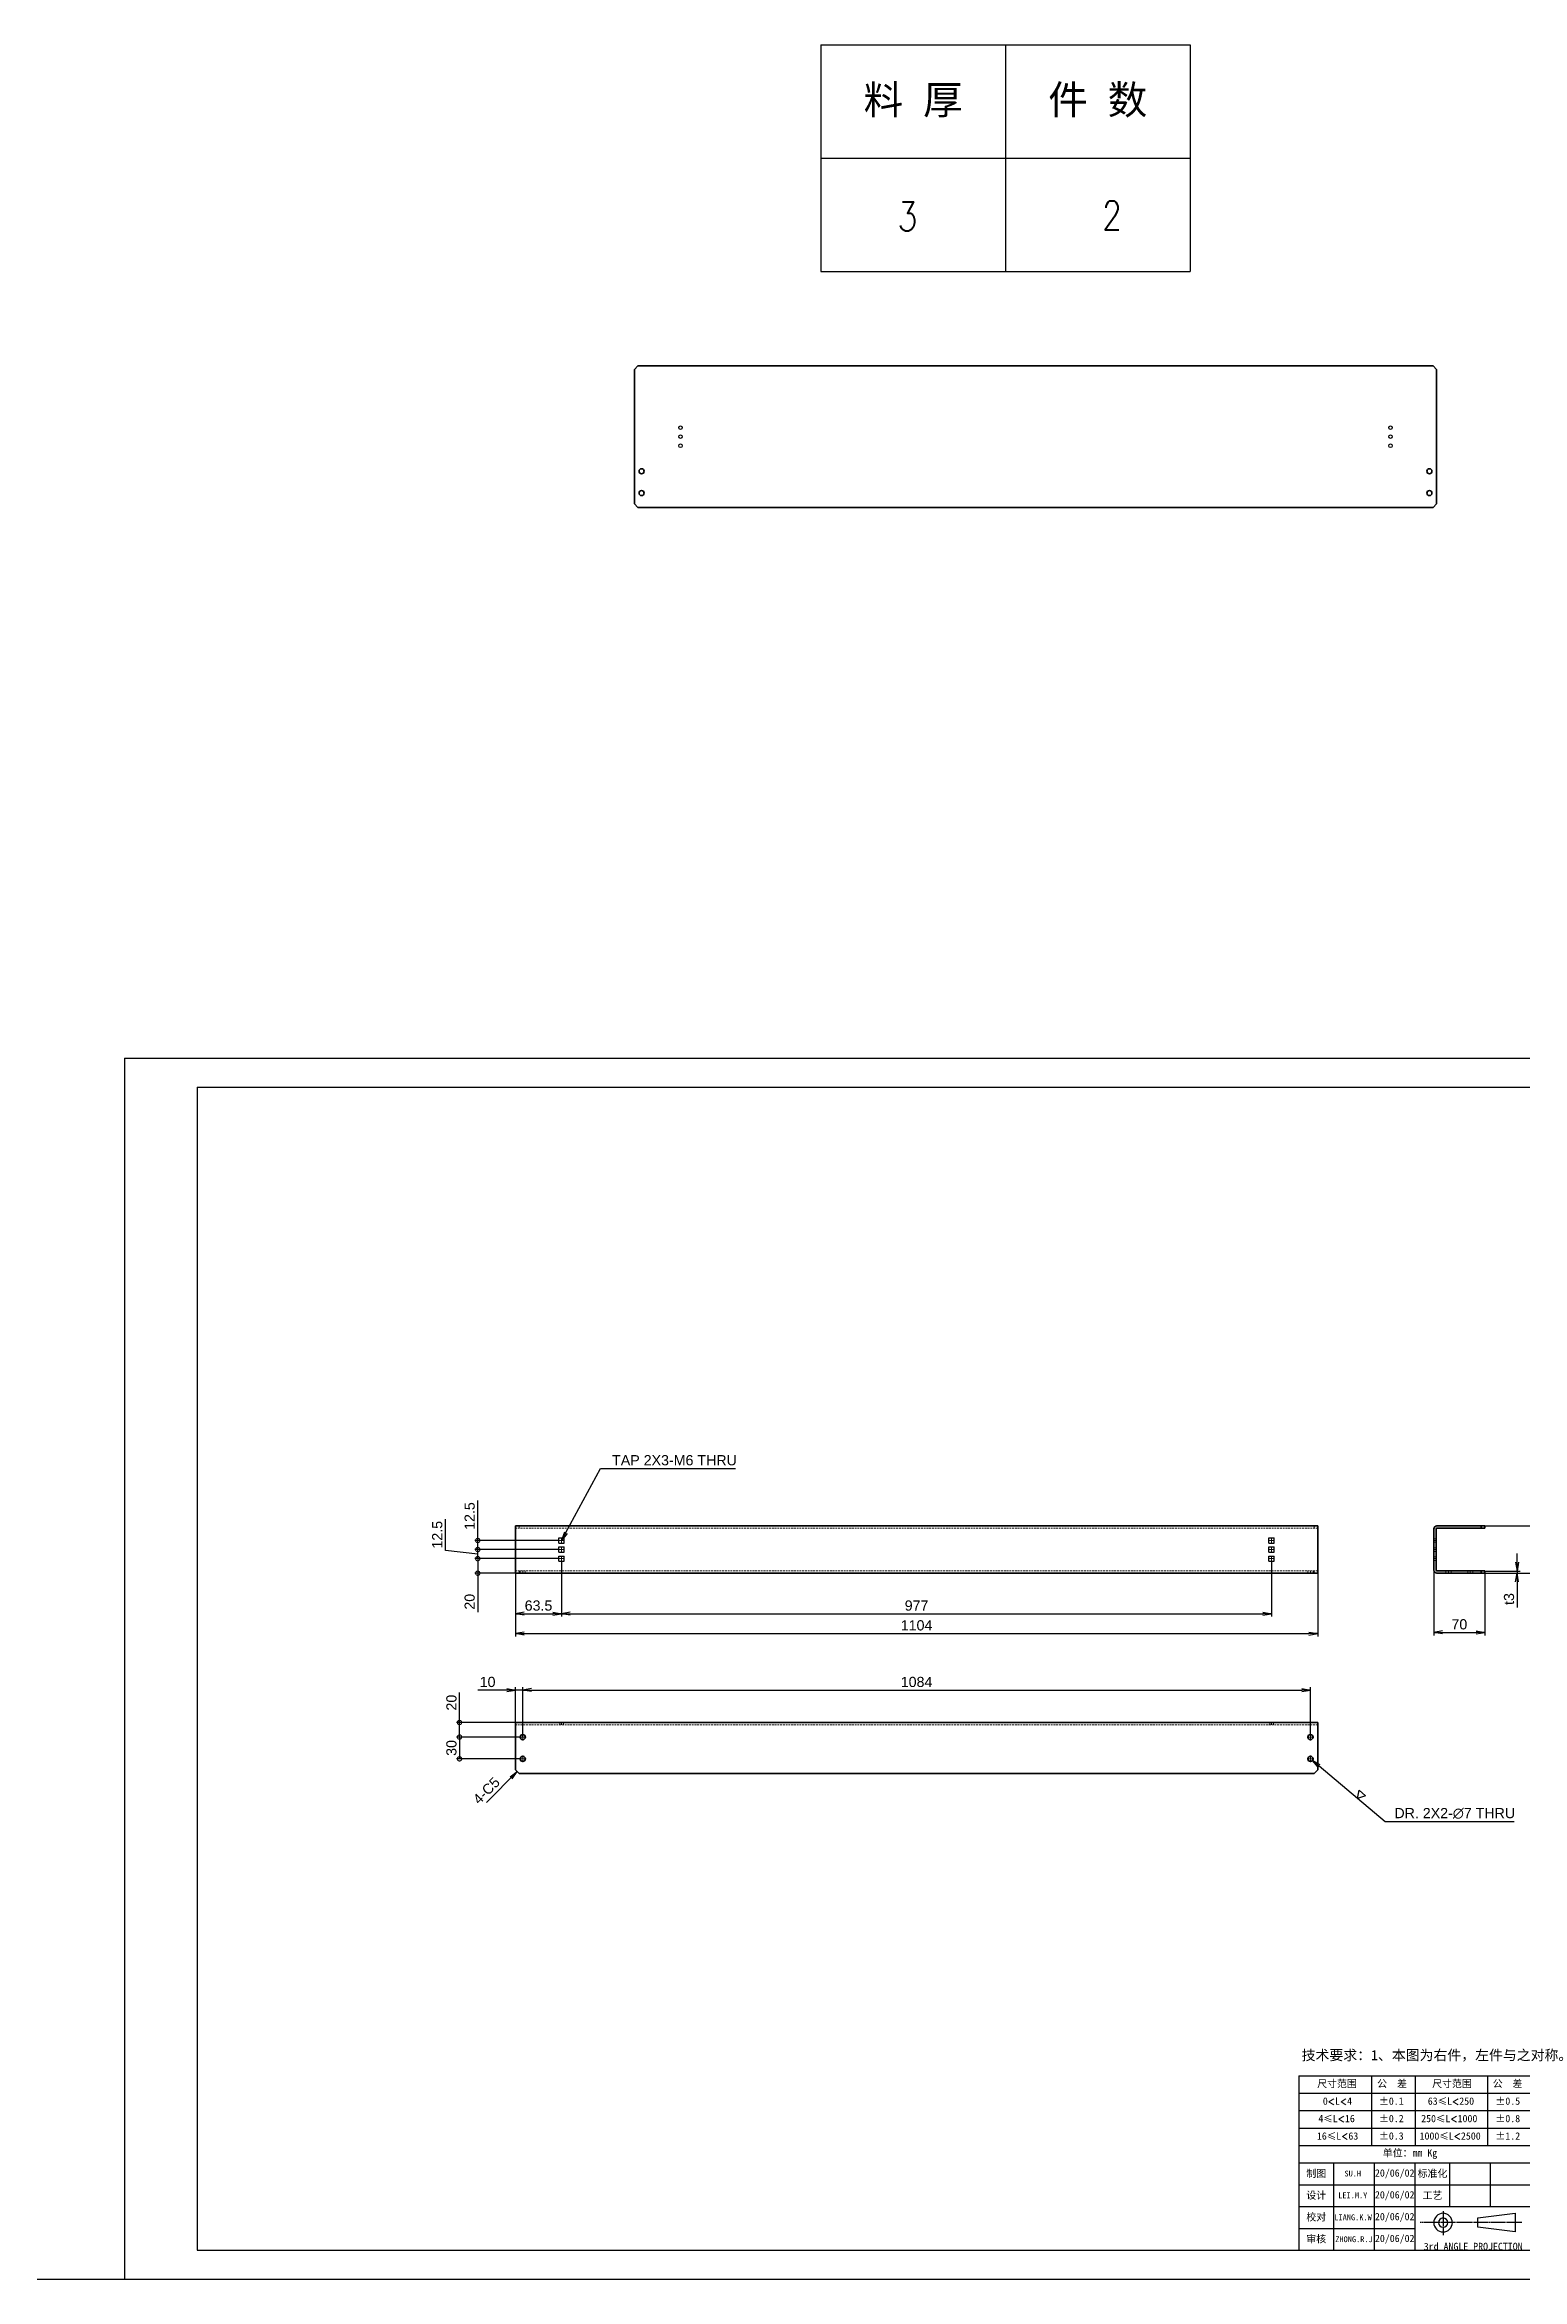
# Model space of a CAD drawing. Header units: millimetres. Extents: x -1727 to 307483, y -92648 to 6637.
# Drawn here: x 5747 to 7780, y 2062 to 5136 of the extents above; entities that cross this region are included whole.
import ezdxf
from ezdxf.enums import TextEntityAlignment as Align

# ---------------------------------------------------------------- set-up
doc = ezdxf.new("R2010")
doc.units = ezdxf.units.MM
doc.linetypes.add('CENTER-HOKUTO', pattern=[23, 20, -1, 1, -1])
doc.linetypes.add('HIDDEN-HOKUTO', pattern=[3.8, 2.5, -1.3])
for name, color, linetype in [('AM_7', 2, 'CENTER-HOKUTO'), ('AM_HID', 1, 'HIDDEN-HOKUTO'), ('AM_VIS', 7, 'Continuous'), ('TITLE_FRAME', 7, 'Continuous'), ('WORD_DIM', 253, 'Continuous')]:
    doc.layers.add(name, color=color, linetype=linetype)
doc.layers.add('SOLID LINE', color=7, linetype='Continuous', lineweight=30)
doc.styles.add('DIM', font='txt.shx', dxfattribs={"width": 0.8, "bigfont": 'bigfont.shx'})
doc.styles.get("Standard").update_dxf_attribs({"font": 'arial.ttf'})
doc.dimstyles.new('STANDARD1-4', dxfattribs={"dimscale": 4, "dimtxt": 3.5, "dimasz": 3, "dimexe": 1, "dimexo": 0, "dimgap": 1, "dimtad": 3, "dimdsep": 46, "dimtxsty": 'Standard', "dimblk1": 'OPEN', "dimblk2": 'OPEN', "dimsah": 1, "dimcen": 0, "dimclrd": 256, "dimclre": 256, "dimclrt": 3, "dimazin": 2, "dimtfac": 1, "dimtmove": 0, "dimatfit": 3, "dimldrblk": 'OPEN', "dimfxl": 0, "dimtolj": 1, "dimlwd": 25, "dimlwe": 25, "dimarcsym": 0})

# ---------------------------------------------------------------- blocks, each defined once
blk = doc.blocks.new('_OPEN')
at = {"color": 0}
for p, q in [((-1, 0.17), (0, 0)), ((-1, -0.17), (0, 0)), ((0, 0), (-1, 0))]:
    blk.add_line(p, q, dxfattribs=at)
blk = doc.blocks.new('*D77')
at = {"layer": 'DEFPOINTS', "color": 0, "transparency": 16777216}
for p in [(7658.4, 3037.1), (7728.4, 3033.1), (7728.4, 2951.6)]:
    blk.add_point(p, dxfattribs=at)
at = {"layer": 'WORD_DIM', "lineweight": 25, "transparency": 16777216}
for p, q in [((7658.4, 3037.1), (7658.4, 2947.6)), ((7728.4, 3033.1), (7728.4, 2947.6)), ((7670.4, 2951.6), (7716.4, 2951.6))]:
    blk.add_line(p, q, dxfattribs=at)
at = {"layer": 'WORD_DIM', "lineweight": 25, "transparency": 16777216, "xscale": 12, "yscale": 12, "zscale": 12, "rotation": 180}
blk.add_blockref('_OPEN', (7658.4, 2951.6), dxfattribs=at)
at = {"layer": 'WORD_DIM', "lineweight": 25, "transparency": 16777216, "xscale": 12, "yscale": 12, "zscale": 12}
blk.add_blockref('_OPEN', (7728.4, 2951.6), dxfattribs=at)
at = {"layer": 'WORD_DIM', "color": 3, "transparency": 16777216, "insert": (7693.4, 2962.7), "char_height": 14, "attachment_point": 5}
blk.add_mtext('\\A1;70', dxfattribs=at)
blk = doc.blocks.new('*D78')
at = {"layer": 'DEFPOINTS', "color": 0, "transparency": 16777216}
for p in [(7728.4, 3098.1), (7826, 3098.1), (7728.4, 3033.1)]:
    blk.add_point(p, dxfattribs=at)
at = {"layer": 'WORD_DIM', "lineweight": 25, "transparency": 16777216}
for p, q in [((7728.4, 3098.1), (7830, 3098.1)), ((7826, 3045.1), (7826, 3086.1)), ((7728.4, 3033.1), (7830, 3033.1))]:
    blk.add_line(p, q, dxfattribs=at)
at = {"layer": 'WORD_DIM', "lineweight": 25, "transparency": 16777216, "xscale": 12, "yscale": 12, "zscale": 12}
for p, rotation in [((7826, 3098.1), 90), ((7826, 3033.1), 270)]:
    blk.add_blockref('_OPEN', p, dxfattribs=dict(at, rotation=rotation))
at = {"layer": 'WORD_DIM', "color": 3, "transparency": 16777216, "insert": (7814.8, 3065.6), "char_height": 14, "attachment_point": 5, "rotation": 90}
blk.add_mtext('\\A1;65', dxfattribs=at)
blk = doc.blocks.new('*D79')
at = {"layer": 'DEFPOINTS', "color": 0, "transparency": 16777216}
for p in [(7728.4, 3036.1), (7728.4, 3033.1), (7772.9, 3033.1)]:
    blk.add_point(p, dxfattribs=at)
at = {"layer": 'WORD_DIM', "lineweight": 25, "transparency": 16777216}
for p, q in [((7772.9, 3048.1), (7772.9, 3060.1)), ((7728.4, 3036.1), (7776.9, 3036.1)), ((7728.4, 3033.1), (7776.9, 3033.1)), ((7772.9, 3036.1), (7772.9, 3033.1)), ((7772.9, 3021.1), (7772.9, 2986))]:
    blk.add_line(p, q, dxfattribs=at)
at = {"layer": 'WORD_DIM', "lineweight": 25, "transparency": 16777216, "xscale": 12, "yscale": 12, "zscale": 12}
for p, rotation in [((7772.9, 3036.1), 270), ((7772.9, 3033.1), 90)]:
    blk.add_blockref('_OPEN', p, dxfattribs=dict(at, rotation=rotation))
at = {"layer": 'WORD_DIM', "color": 3, "transparency": 16777216, "insert": (7761.8, 2997.6), "char_height": 14, "attachment_point": 5, "rotation": 90}
blk.add_mtext('\\A1;t3', dxfattribs=at)
blk = doc.blocks.new('MARK_M6BOLT')
at = {"color": 3, "linetype": 'Continuous'}
for p, q in [((-1.8, 1.8), (1.8, 1.8)), ((-1.8, -1.8), (-1.8, 1.8)), ((1.8, -1.8), (1.8, 1.8)), ((-1.8, -1.8), (1.8, -1.8))]:
    blk.add_line(p, q, dxfattribs=at)
blk = doc.blocks.new('*D80')
at = {"layer": 'DEFPOINTS', "color": 0, "transparency": 16777216}
for p in [(6394.5, 3033.1), (7498.5, 3033.1), (7498.5, 2950.1)]:
    blk.add_point(p, dxfattribs=at)
at = {"layer": 'WORD_DIM', "lineweight": 25, "transparency": 16777216}
for p, q in [((6394.5, 3033.1), (6394.5, 2946.1)), ((7498.5, 3033.1), (7498.5, 2946.1)), ((6406.5, 2950.1), (7486.5, 2950.1))]:
    blk.add_line(p, q, dxfattribs=at)
at = {"layer": 'WORD_DIM', "lineweight": 25, "transparency": 16777216, "xscale": 12, "yscale": 12, "zscale": 12, "rotation": 180}
blk.add_blockref('_OPEN', (6394.5, 2950.1), dxfattribs=at)
at = {"layer": 'WORD_DIM', "lineweight": 25, "transparency": 16777216, "xscale": 12, "yscale": 12, "zscale": 12}
blk.add_blockref('_OPEN', (7498.5, 2950.1), dxfattribs=at)
at = {"layer": 'WORD_DIM', "color": 3, "transparency": 16777216, "insert": (6946.5, 2961.3), "char_height": 14, "attachment_point": 5}
blk.add_mtext('\\A1;1104', dxfattribs=at)
blk = doc.blocks.new('*D81')
at = {"layer": 'DEFPOINTS', "color": 0, "transparency": 16777216}
for p in [(6458, 3049.9), (6394.5, 3033.1), (6458, 2977.4)]:
    blk.add_point(p, dxfattribs=at)
at = {"layer": 'WORD_DIM', "lineweight": 25, "transparency": 16777216}
for p, q in [((6458, 3049.9), (6458, 2973.4)), ((6394.5, 3033.1), (6394.5, 2973.4)), ((6406.5, 2977.4), (6446, 2977.4))]:
    blk.add_line(p, q, dxfattribs=at)
at = {"layer": 'WORD_DIM', "lineweight": 25, "transparency": 16777216, "xscale": 12, "yscale": 12, "zscale": 12, "rotation": 180}
blk.add_blockref('_OPEN', (6394.5, 2977.4), dxfattribs=at)
at = {"layer": 'WORD_DIM', "lineweight": 25, "transparency": 16777216, "xscale": 12, "yscale": 12, "zscale": 12}
blk.add_blockref('_OPEN', (6458, 2977.4), dxfattribs=at)
at = {"layer": 'WORD_DIM', "color": 3, "transparency": 16777216, "insert": (6426.3, 2988.5), "char_height": 14, "attachment_point": 5}
blk.add_mtext('\\A1;63.5', dxfattribs=at)
blk = doc.blocks.new('*D82')
at = {"layer": 'DEFPOINTS', "color": 0, "transparency": 16777216}
for p in [(6458, 3049.9), (7435, 3049.9), (7435, 2977.4)]:
    blk.add_point(p, dxfattribs=at)
at = {"layer": 'WORD_DIM', "lineweight": 25, "transparency": 16777216}
for p, q in [((6458, 3049.9), (6458, 2973.4)), ((7435, 3049.9), (7435, 2973.4)), ((6470, 2977.4), (7423, 2977.4))]:
    blk.add_line(p, q, dxfattribs=at)
at = {"layer": 'WORD_DIM', "lineweight": 25, "transparency": 16777216, "xscale": 12, "yscale": 12, "zscale": 12, "rotation": 180}
blk.add_blockref('_OPEN', (6458, 2977.4), dxfattribs=at)
at = {"layer": 'WORD_DIM', "lineweight": 25, "transparency": 16777216, "xscale": 12, "yscale": 12, "zscale": 12}
blk.add_blockref('_OPEN', (7435, 2977.4), dxfattribs=at)
at = {"layer": 'WORD_DIM', "color": 3, "transparency": 16777216, "insert": (6946.5, 2988.5), "char_height": 14, "attachment_point": 5}
blk.add_mtext('\\A1;977', dxfattribs=at)
blk = doc.blocks.new('_DotSmall')
at = {"color": 0, "linetype": 'ByBlock', "const_width": 0.5}
blk.add_lwpolyline([(-0.0625, 0, 1), (0.0625, 0, 1)], format="xyb", close=True, dxfattribs=at)
blk = doc.blocks.new('*D83')
at = {"layer": 'DEFPOINTS', "color": 0, "transparency": 16777216}
for p in [(6342.7, 3053.1), (6454.8, 3053.1), (6394.5, 3033.1)]:
    blk.add_point(p, dxfattribs=at)
at = {"layer": 'WORD_DIM', "lineweight": 25, "transparency": 16777216}
for p, q in [((6454.8, 3053.1), (6338.7, 3053.1)), ((6342.7, 3053.1), (6342.7, 3033.1)), ((6394.5, 3033.1), (6338.7, 3033.1)), ((6342.7, 3033.1), (6342.7, 2979.7))]:
    blk.add_line(p, q, dxfattribs=at)
at = {"layer": 'WORD_DIM', "lineweight": 25, "transparency": 16777216, "xscale": 12, "yscale": 12, "zscale": 12}
for p, rotation in [((6342.7, 3053.1), 90), ((6342.7, 3033.1), 270)]:
    blk.add_blockref('_DotSmall', p, dxfattribs=dict(at, rotation=rotation))
at = {"layer": 'WORD_DIM', "color": 3, "transparency": 16777216, "insert": (6331.6, 2993.8), "char_height": 14, "attachment_point": 5, "rotation": 90}
blk.add_mtext('\\A1;20', dxfattribs=at)
blk = doc.blocks.new('*D84')
at = {"layer": 'DEFPOINTS', "color": 0, "transparency": 16777216}
for p in [(6342.7, 3065.6), (6454.5, 3053.1), (6454.8, 3065.6)]:
    blk.add_point(p, dxfattribs=at)
at = {"layer": 'WORD_DIM', "lineweight": 25, "transparency": 16777216}
for p, q in [((6298.2, 3064.5), (6298.2, 3107.6)), ((6342.7, 3059.4), (6298.2, 3064.5)), ((6454.8, 3065.6), (6338.7, 3065.6)), ((6454.5, 3053.1), (6338.7, 3053.1)), ((6342.7, 3053.1), (6342.7, 3065.6))]:
    blk.add_line(p, q, dxfattribs=at)
at = {"layer": 'WORD_DIM', "lineweight": 25, "transparency": 16777216, "xscale": 12, "yscale": 12, "zscale": 12}
for p, rotation in [((6342.7, 3065.6), 90), ((6342.7, 3053.1), 270)]:
    blk.add_blockref('_DotSmall', p, dxfattribs=dict(at, rotation=rotation))
at = {"layer": 'WORD_DIM', "color": 3, "transparency": 16777216, "insert": (6287, 3086), "char_height": 14, "attachment_point": 5, "rotation": 90}
blk.add_mtext('\\A1;12.5', dxfattribs=at)
blk = doc.blocks.new('*D85')
at = {"layer": 'DEFPOINTS', "color": 0, "transparency": 16777216}
for p in [(6342.7, 3078.1), (6454.8, 3078.1), (6454.8, 3065.6)]:
    blk.add_point(p, dxfattribs=at)
at = {"layer": 'WORD_DIM', "lineweight": 25, "transparency": 16777216}
for p, q in [((6342.7, 3078.1), (6342.7, 3133.3)), ((6454.8, 3078.1), (6338.7, 3078.1)), ((6342.7, 3065.6), (6342.7, 3078.1)), ((6454.8, 3065.6), (6338.7, 3065.6))]:
    blk.add_line(p, q, dxfattribs=at)
at = {"layer": 'WORD_DIM', "lineweight": 25, "transparency": 16777216, "xscale": 12, "yscale": 12, "zscale": 12}
for p, rotation in [((6342.7, 3078.1), 90), ((6342.7, 3065.6), 270)]:
    blk.add_blockref('_DotSmall', p, dxfattribs=dict(at, rotation=rotation))
at = {"layer": 'WORD_DIM', "color": 3, "transparency": 16777216, "insert": (6331.6, 3111.7), "char_height": 14, "attachment_point": 5, "rotation": 90}
blk.add_mtext('\\A1;12.5', dxfattribs=at)
blk = doc.blocks.new('*D86')
at = {"layer": 'DEFPOINTS', "color": 0, "transparency": 16777216}
for p in [(6317.6, 2807.7), (6394.5, 2827.7), (6400, 2807.7)]:
    blk.add_point(p, dxfattribs=at)
at = {"layer": 'WORD_DIM', "lineweight": 25, "transparency": 16777216}
for p, q in [((6317.6, 2827.7), (6317.6, 2869.1)), ((6394.5, 2827.7), (6313.6, 2827.7)), ((6400, 2807.7), (6313.6, 2807.7)), ((6317.6, 2807.7), (6317.6, 2827.7))]:
    blk.add_line(p, q, dxfattribs=at)
at = {"layer": 'WORD_DIM', "lineweight": 25, "transparency": 16777216, "xscale": 12, "yscale": 12, "zscale": 12}
for p, rotation in [((6317.6, 2827.7), 90), ((6317.6, 2807.7), 270)]:
    blk.add_blockref('_DotSmall', p, dxfattribs=dict(at, rotation=rotation))
at = {"layer": 'WORD_DIM', "color": 3, "transparency": 16777216, "insert": (6306.5, 2855), "char_height": 14, "attachment_point": 5, "rotation": 90}
blk.add_mtext('\\A1;20', dxfattribs=at)
blk = doc.blocks.new('*D87')
at = {"layer": 'DEFPOINTS', "color": 0, "transparency": 16777216}
for p in [(6400, 2807.7), (6317.6, 2777.7), (6400, 2777.7)]:
    blk.add_point(p, dxfattribs=at)
at = {"layer": 'WORD_DIM', "lineweight": 25, "transparency": 16777216}
for p, q in [((6400, 2807.7), (6313.6, 2807.7)), ((6317.6, 2807.7), (6317.6, 2777.7)), ((6400, 2777.7), (6313.6, 2777.7))]:
    blk.add_line(p, q, dxfattribs=at)
at = {"layer": 'WORD_DIM', "lineweight": 25, "transparency": 16777216, "xscale": 12, "yscale": 12, "zscale": 12}
for p, rotation in [((6317.6, 2807.7), 90), ((6317.6, 2777.7), 270)]:
    blk.add_blockref('_DotSmall', p, dxfattribs=dict(at, rotation=rotation))
at = {"layer": 'WORD_DIM', "color": 3, "transparency": 16777216, "insert": (6306.5, 2792.7), "char_height": 14, "attachment_point": 5, "rotation": 90}
blk.add_mtext('\\A1;30', dxfattribs=at)
blk = doc.blocks.new('*D88')
at = {"layer": 'DEFPOINTS', "color": 0, "linetype": 'Continuous', "transparency": 16777216}
for p in [(6404.5, 2872.3), (6394.5, 2827.7), (6404.5, 2812.2)]:
    blk.add_point(p, dxfattribs=at)
at = {"layer": 'WORD_DIM', "linetype": 'Continuous', "lineweight": 25, "transparency": 16777216}
for p, q in [((6382.5, 2872.3), (6342.8, 2872.3)), ((6394.5, 2827.7), (6394.5, 2876.3)), ((6404.5, 2872.3), (6394.5, 2872.3)), ((6404.5, 2812.2), (6404.5, 2876.3)), ((6416.5, 2872.3), (6428.5, 2872.3))]:
    blk.add_line(p, q, dxfattribs=at)
at = {"layer": 'WORD_DIM', "linetype": 'Continuous', "lineweight": 25, "transparency": 16777216, "xscale": 12, "yscale": 12, "zscale": 12}
blk.add_blockref('_OPEN', (6394.5, 2872.3), dxfattribs=at)
at = {"layer": 'WORD_DIM', "linetype": 'Continuous', "lineweight": 25, "transparency": 16777216, "xscale": 12, "yscale": 12, "zscale": 12, "rotation": 180}
blk.add_blockref('_OPEN', (6404.5, 2872.3), dxfattribs=at)
at = {"layer": 'WORD_DIM', "color": 3, "linetype": 'Continuous', "transparency": 16777216, "insert": (6356.2, 2883.4), "char_height": 14, "attachment_point": 5}
blk.add_mtext('\\A1;10', dxfattribs=at)
blk = doc.blocks.new('*D89')
at = {"layer": 'DEFPOINTS', "color": 0, "linetype": 'Continuous', "transparency": 16777216}
for p in [(7488.5, 2872.3), (6404.5, 2807.7), (7488.5, 2812.2)]:
    blk.add_point(p, dxfattribs=at)
at = {"layer": 'WORD_DIM', "linetype": 'Continuous', "lineweight": 25, "transparency": 16777216}
for p, q in [((6404.5, 2807.7), (6404.5, 2876.3)), ((6416.5, 2872.3), (7476.5, 2872.3)), ((7488.5, 2812.2), (7488.5, 2876.3))]:
    blk.add_line(p, q, dxfattribs=at)
at = {"layer": 'WORD_DIM', "linetype": 'Continuous', "lineweight": 25, "transparency": 16777216, "xscale": 12, "yscale": 12, "zscale": 12, "rotation": 180}
blk.add_blockref('_OPEN', (6404.5, 2872.3), dxfattribs=at)
at = {"layer": 'WORD_DIM', "linetype": 'Continuous', "lineweight": 25, "transparency": 16777216, "xscale": 12, "yscale": 12, "zscale": 12}
blk.add_blockref('_OPEN', (7488.5, 2872.3), dxfattribs=at)
at = {"layer": 'WORD_DIM', "color": 3, "linetype": 'Continuous', "transparency": 16777216, "insert": (6946.5, 2883.4), "char_height": 14, "attachment_point": 5}
blk.add_mtext('\\A1;1084', dxfattribs=at)
blk = doc.blocks.new('*D90')
at = {"layer": 'DEFPOINTS', "color": 0, "linetype": 'Continuous', "transparency": 16777216}
for p in [(7485.8, 2779.9), (7491.2, 2775.4)]:
    blk.add_point(p, dxfattribs=at)
at = {"layer": 'WORD_DIM', "linetype": 'Continuous', "lineweight": 25, "transparency": 16777216}
for p, q in [((7591.4, 2691), (7500.4, 2767.7)), ((7768.7, 2691), (7591.4, 2691))]:
    blk.add_line(p, q, dxfattribs=at)
at = {"layer": 'WORD_DIM', "linetype": 'Continuous', "lineweight": 25, "transparency": 16777216, "xscale": 12, "yscale": 12, "zscale": 12, "rotation": 139.8958460110196}
blk.add_blockref('_OPEN', (7491.2, 2775.4), dxfattribs=at)
at = {"layer": 'WORD_DIM', "color": 3, "linetype": 'Continuous', "transparency": 16777216, "insert": (7687.1, 2702.6), "char_height": 14, "attachment_point": 5}
blk.add_mtext('\\A1;DR. 2X2-∅7 THRU', dxfattribs=at)
blk = doc.blocks.new('shiage1')
at = {"layer": 'WORD_DIM', "color": 3, "linetype": 'Continuous'}
for p, q in [((0, 0), (-1.44, 2.5)), ((-1.44, 2.5), (1.44, 2.5)), ((1.44, 2.5), (0, 0))]:
    blk.add_line(p, q, dxfattribs=at)
blk = doc.blocks.new('*T16')
at = {"color": 0, "linetype": 'ByBlock', "lineweight": -2, "transparency": 16777216}
for p, q in [((0, 0), (127, 0)), ((0, 0), (0, -78)), ((63.5, 0), (63.5, -78)), ((127, 0), (127, -78)), ((0, -39), (127, -39)), ((0, -78), (127, -78))]:
    blk.add_line(p, q, dxfattribs=at)
at = {"color": 0, "transparency": 16777216, "char_height": 10, "width": 60.5, "attachment_point": 5}
for s, insert in [('{\\fSimSun|b0|i0|c134|p2;料 厚}', (31.75, -19.5)), ('{\\fSimSun|b0|i0|c134|p2;件 数}', (95.25, -19.5))]:
    blk.add_mtext(s, dxfattribs=dict(at, insert=insert))
blk = doc.blocks.new('拆图参数')
blk.add_blockref('*T16', (-63.5, 78))
at = {"style": 'DIM', "width": 0.8}
blk.add_attdef('6', text='', height=10, dxfattribs=at).set_placement((-37.13, 18.91), align=Align.MIDDLE_LEFT)
blk.add_attdef('1', text='', height=10, dxfattribs=at).set_placement((36.65, 19.27), align=Align.MIDDLE_CENTER)

msp = doc.modelspace()

# ---------------------------------------------------------------- linework, layer by layer
msp.add_line((948.78877, 2061.71112), (37575.47155, 2061.71112))
for centre in [(6621.68625, 4609.01978), (7598.68625, 4609.01978), (6621.68625, 4596.51978), (6621.68625, 4584.01978), (7598.68625, 4596.51978), (7598.68625, 4584.01978)]:
    msp.add_circle(centre, 2.5)
at = {"layer": 'AM_7', "lineweight": 13, "ltscale": 0.159766}
for p, q in [((6461.21973, 3078.12271), (6454.82911, 3078.12271)), ((7438.21973, 3078.12271), (7431.82911, 3078.12271)), ((7438.21973, 3078.12271), (7431.82911, 3078.12271)), ((6461.21973, 3065.62271), (6454.82911, 3065.62271)), ((6461.21973, 3065.62271), (6454.82911, 3065.62271)), ((6461.21973, 3053.12271), (6454.82911, 3053.12271)), ((6461.21973, 3053.12271), (6454.82911, 3053.12271)), ((7438.21973, 3065.62271), (7431.82911, 3065.62271)), ((7438.21973, 3065.62271), (7431.82911, 3065.62271)), ((7438.21973, 3065.62271), (7431.82911, 3065.62271)), ((7438.21973, 3053.12271), (7431.82911, 3053.12271)), ((7438.21973, 3053.12271), (7431.82911, 3053.12271)), ((7438.21973, 3053.12271), (7431.82911, 3053.12271))]:
    msp.add_line(p, q, dxfattribs=at)
at = {"layer": 'AM_7', "lineweight": 13, "ltscale": 0.159802}
for p, q in [((6458.02442, 3081.31875), (6458.02442, 3074.92666)), ((7435.02442, 3081.31875), (7435.02442, 3074.92666)), ((7435.02442, 3081.31875), (7435.02442, 3074.92666)), ((6458.02442, 3068.81875), (6458.02442, 3062.42666)), ((6458.02442, 3068.81875), (6458.02442, 3062.42666)), ((6458.02442, 3056.31875), (6458.02442, 3049.92666)), ((6458.02442, 3056.31875), (6458.02442, 3049.92666)), ((7435.02442, 3068.81875), (7435.02442, 3062.42666)), ((7435.02442, 3068.81875), (7435.02442, 3062.42666)), ((7435.02442, 3068.81875), (7435.02442, 3062.42666)), ((7435.02442, 3056.31875), (7435.02442, 3049.92666)), ((7435.02442, 3056.31875), (7435.02442, 3049.92666)), ((7435.02442, 3056.31875), (7435.02442, 3049.92666))]:
    msp.add_line(p, q, dxfattribs=at)
at = {"layer": 'AM_7', "lineweight": 13, "ltscale": 0.090039}
for p, q in [((7658.14161, 3078.12271), (7661.74317, 3078.12271)), ((7658.14161, 3065.62271), (7661.74317, 3065.62271)), ((7658.14161, 3053.12271), (7661.74317, 3053.12271))]:
    msp.add_line(p, q, dxfattribs=at)
at = {"layer": 'AM_7', "lineweight": 13, "ltscale": 0.090002}
for p, q in [((6404.52442, 3032.82266), (6404.52442, 3036.42276)), ((7488.52442, 3032.82266), (7488.52442, 3036.42276)), ((7678.44239, 3032.82266), (7678.44239, 3036.42276)), ((7708.44239, 3032.82266), (7708.44239, 3036.42276))]:
    msp.add_line(p, q, dxfattribs=at)
at = {"layer": 'AM_7', "lineweight": 13, "ltscale": 0.227539}
for p, q in [((6409.0752, 2807.65726), (6399.97364, 2807.65726)), ((7493.0752, 2807.65726), (7483.97364, 2807.65726)), ((6409.0752, 2777.65726), (6399.97364, 2777.65726)), ((7493.0752, 2777.65726), (7483.97364, 2777.65726))]:
    msp.add_line(p, q, dxfattribs=at)
at = {"layer": 'AM_7', "lineweight": 13, "ltscale": 0.227502}
for p, q in [((6404.52442, 2812.20731), (6404.52442, 2803.10721)), ((7488.52442, 2812.20731), (7488.52442, 2803.10721)), ((6404.52442, 2782.20731), (6404.52442, 2773.10721)), ((7488.52442, 2782.20731), (7488.52442, 2773.10721))]:
    msp.add_line(p, q, dxfattribs=at)
at = {"layer": 'AM_7', "lineweight": 13, "ltscale": 0.090015}
for p, q in [((6458.02442, 2827.95731), (6458.02442, 2824.35672)), ((7435.02442, 2827.95731), (7435.02442, 2824.35672))]:
    msp.add_line(p, q, dxfattribs=at)
at = {"layer": 'AM_HID', "lineweight": 13}
for p, q in [((7498.52442, 3095.12271), (6394.52442, 3095.12271)), ((7498.52442, 3036.12271), (6394.52442, 3036.12271)), ((7498.52442, 2824.65726), (6394.52442, 2824.65726))]:
    msp.add_line(p, q, dxfattribs=at)
at = {"layer": 'AM_HID', "lineweight": 13, "ltscale": 0.075}
for p, q in [((6399.52442, 3095.12271), (6399.52442, 3098.12271)), ((7493.52442, 3098.12271), (7493.52442, 3095.12271)), ((7658.44239, 3080.5812), (7661.44239, 3080.5812)), ((7658.44239, 3080.5812), (7661.44239, 3080.5812)), ((7658.44239, 3075.66421), (7661.44239, 3075.66421)), ((7658.44239, 3075.66421), (7661.44239, 3075.66421)), ((7723.44239, 3095.12271), (7723.44239, 3098.12271)), ((7658.44239, 3068.0812), (7661.44239, 3068.0812)), ((7658.44239, 3068.0812), (7661.44239, 3068.0812)), ((7658.44239, 3063.16421), (7661.44239, 3063.16421)), ((7658.44239, 3063.16421), (7661.44239, 3063.16421)), ((7658.44239, 3055.5812), (7661.44239, 3055.5812)), ((7658.44239, 3055.5812), (7661.44239, 3055.5812)), ((7658.44239, 3050.66421), (7661.44239, 3050.66421)), ((7658.44239, 3050.66421), (7661.44239, 3050.66421)), ((6399.52442, 3033.12271), (6399.52442, 3036.12271)), ((6401.02442, 3033.12271), (6401.02442, 3036.12271)), ((6401.02442, 3033.12271), (6401.02442, 3036.12271)), ((6408.02442, 3033.12271), (6408.02442, 3036.12271)), ((6408.02442, 3033.12271), (6408.02442, 3036.12271)), ((7485.02442, 3033.12271), (7485.02442, 3036.12271)), ((7485.02442, 3033.12271), (7485.02442, 3036.12271)), ((7492.02442, 3033.12271), (7492.02442, 3036.12271)), ((7492.02442, 3033.12271), (7492.02442, 3036.12271)), ((7493.52442, 3036.12271), (7493.52442, 3033.12271)), ((7674.94239, 3033.12271), (7674.94239, 3036.12271)), ((7674.94239, 3033.12271), (7674.94239, 3036.12271)), ((7681.94239, 3033.12271), (7681.94239, 3036.12271)), ((7681.94239, 3033.12271), (7681.94239, 3036.12271)), ((7704.94239, 3033.12271), (7704.94239, 3036.12271)), ((7704.94239, 3033.12271), (7704.94239, 3036.12271)), ((7711.94239, 3033.12271), (7711.94239, 3036.12271)), ((7711.94239, 3033.12271), (7711.94239, 3036.12271)), ((7723.44239, 3033.12271), (7723.44239, 3036.12271)), ((6455.56739, 2827.65726), (6455.56739, 2824.65726)), ((6455.56739, 2827.65726), (6455.56739, 2824.65726)), ((6455.56739, 2827.65726), (6455.56739, 2824.65726)), ((6460.48145, 2827.65726), (6460.48145, 2824.65726)), ((6460.48145, 2827.65726), (6460.48145, 2824.65726)), ((6460.48145, 2827.65726), (6460.48145, 2824.65726)), ((7432.56739, 2827.65726), (7432.56739, 2824.65726)), ((7432.56739, 2827.65726), (7432.56739, 2824.65726)), ((7432.56739, 2827.65726), (7432.56739, 2824.65726)), ((7437.48145, 2827.65726), (7437.48145, 2824.65726)), ((7437.48145, 2827.65726), (7437.48145, 2824.65726)), ((7437.48145, 2827.65726), (7437.48145, 2824.65726))]:
    msp.add_line(p, q, dxfattribs=at)
at = {"layer": 'AM_VIS', "lineweight": 35}
for p, q in [((6558.18625, 4689.01978), (6563.18625, 4694.01978)), ((7657.18625, 4694.01978), (6563.18625, 4694.01978)), ((7662.18625, 4689.01978), (7657.18625, 4694.01978)), ((6558.18625, 4568.01978), (6558.18625, 4625.01978)), ((7662.18625, 4568.01978), (7662.18625, 4625.01978)), ((6558.18625, 4504.01978), (6563.18625, 4499.01978)), ((7657.18625, 4499.01978), (6563.18625, 4499.01978)), ((7662.18625, 4504.01978), (7657.18625, 4499.01978)), ((7498.52442, 3098.12271), (6394.52442, 3098.12271)), ((6394.52442, 3037.12271), (6394.52442, 3094.12271)), ((7498.52442, 3037.12271), (7498.52442, 3094.12271)), ((7658.44239, 3037.12271), (7658.44239, 3094.12271)), ((7661.44239, 3037.12271), (7661.44239, 3094.12271)), ((7662.44239, 3098.12271), (7723.44239, 3098.12271)), ((7662.44239, 3095.12271), (7723.44239, 3095.12271)), ((7498.52442, 3033.12271), (6394.52442, 3033.12271)), ((7662.44239, 3036.12271), (7723.44239, 3036.12271)), ((7662.44239, 3033.12271), (7723.44239, 3033.12271)), ((7498.52442, 2827.65726), (6394.52442, 2827.65726)), ((6394.52442, 2823.65726), (6394.52442, 2762.65726)), ((7498.52442, 2823.65726), (7498.52442, 2762.65726)), ((7493.52442, 2757.65726), (6399.52442, 2757.65726))]:
    msp.add_line(p, q, dxfattribs=at)
at = {"layer": 'AM_VIS', "lineweight": 35, "ltscale": 0.1}
for p, q in [((6558.18625, 4689.01978), (6558.18625, 4625.01978)), ((7662.18625, 4689.01978), (7662.18625, 4625.01978)), ((6558.18625, 4568.01978), (6558.18625, 4504.01978)), ((7662.18625, 4568.01978), (7662.18625, 4504.01978)), ((6394.52442, 3098.12271), (6394.52442, 3094.12271)), ((7498.52442, 3098.12271), (7498.52442, 3094.12271)), ((6394.52442, 3037.12271), (6394.52442, 3033.12271)), ((7498.52442, 3037.12271), (7498.52442, 3033.12271)), ((6394.52442, 2827.65726), (6394.52442, 2823.65726)), ((7498.52442, 2827.65726), (7498.52442, 2823.65726))]:
    msp.add_line(p, q, dxfattribs=at)
at = {"layer": 'AM_VIS', "linetype": 'Continuous'}
for p, q in [((5956.46305, 3701.75785), (5956.46305, 2101.75785)), ((5956.46305, 3701.75785), (8192.46305, 3701.75785)), ((5956.46305, 2101.75785), (8192.46305, 2101.75785))]:
    msp.add_line(p, q, dxfattribs=at)
at = {"layer": 'AM_VIS', "lineweight": 35, "ltscale": 0.075}
for p, q in [((7723.44239, 3098.12271), (7723.44239, 3095.12271)), ((7728.44239, 3098.12271), (7728.44239, 3095.12271)), ((7723.44239, 3036.12271), (7723.44239, 3033.12271)), ((7728.44239, 3036.12271), (7728.44239, 3033.12271))]:
    msp.add_line(p, q, dxfattribs=at)
at = {"layer": 'AM_VIS', "lineweight": 35, "ltscale": 0.125}
for p, q in [((7728.44239, 3098.12271), (7723.44239, 3098.12271)), ((7728.44239, 3095.12271), (7723.44239, 3095.12271)), ((7728.44239, 3036.12271), (7723.44239, 3036.12271)), ((7728.44239, 3033.12271), (7723.44239, 3033.12271))]:
    msp.add_line(p, q, dxfattribs=at)
at = {"layer": 'AM_VIS', "lineweight": 35, "ltscale": 0.176777}
for p, q in [((6394.52442, 2762.65726), (6399.52442, 2757.65726)), ((7493.52442, 2757.65726), (7498.52442, 2762.65726))]:
    msp.add_line(p, q, dxfattribs=at)
at = {"layer": 'AM_VIS', "lineweight": 35}
for centre in [(6568.18625, 4549.01978), (7652.18625, 4549.01978), (6568.18625, 4519.01978), (7652.18625, 4519.01978), (6404.52442, 2807.65726), (7488.52442, 2807.65726), (6404.52442, 2777.65726), (7488.52442, 2777.65726)]:
    msp.add_circle(centre, 3.5, dxfattribs=at)
for centre, radius, start, end in [((7662.44239, 3094.12271), 4, 90.0000025, 180.00000501), ((7662.44239, 3094.12271), 1, 90.0000025, 180.00000501), ((7662.44239, 3037.12271), 4, 179.99999499, 269.9999975), ((7662.44239, 3037.12271), 1, 180.00000501, 269.9999975)]:
    msp.add_arc(centre, radius, start, end, dxfattribs=at)
at = {"layer": 'TITLE_FRAME', "linetype": 'Continuous'}
for p, q in [((7472.46305, 2341.75785), (8192.46305, 2341.75785)), ((7472.46305, 2341.75785), (7472.46305, 2101.75785)), ((7572.46305, 2341.75785), (7572.46305, 2245.75785)), ((7632.46305, 2341.75785), (7632.46305, 2245.75785)), ((7732.46305, 2245.75785), (7732.46305, 2341.75785)), ((7472.46305, 2317.75785), (7792.46305, 2317.75785)), ((7472.46305, 2293.75785), (7792.46305, 2293.75785)), ((7472.46305, 2269.75785), (7792.46305, 2269.75785)), ((7472.46305, 2245.75785), (7792.46305, 2245.75785)), ((7472.46305, 2221.75785), (8192.46305, 2221.75785)), ((7520.46305, 2101.75785), (7520.46305, 2221.75785)), ((7576.46305, 2101.75785), (7576.46305, 2221.75785)), ((7632.46305, 2101.75785), (7632.46305, 2221.75785)), ((7680.46305, 2161.75785), (7680.46305, 2221.75785)), ((7736.46305, 2161.75785), (7736.46305, 2221.75785)), ((7472.46305, 2191.75785), (7792.46305, 2191.75785)), ((7472.46305, 2161.75785), (7792.46305, 2161.75785)), ((7472.46305, 2131.75785), (7632.46305, 2131.75785))]:
    msp.add_line(p, q, dxfattribs=at)
at = {"layer": 'TITLE_FRAME', "color": 2, "linetype": 'CENTER-HOKUTO'}
for p, q in [((7671.00099, 2155.43153), (7671.00099, 2122.35633)), ((7779.42339, 2139.68753), (7639.39139, 2139.68753))]:
    msp.add_line(p, q, dxfattribs=at)
at = {"layer": 'TITLE_FRAME', "color": 3, "linetype": 'Continuous'}
for p, q in [((7719.00099, 2146.08753), (7770.20099, 2152.48753)), ((7770.20099, 2152.48753), (7770.20099, 2126.88753)), ((7719.00099, 2133.28753), (7719.00099, 2146.08753)), ((7770.20099, 2126.88753), (7719.00099, 2133.28753))]:
    msp.add_line(p, q, dxfattribs=at)
for radius in [12.8, 6.4]:
    msp.add_arc((7671.00099, 2139.68753), radius, 0, 359.98938268, dxfattribs=at)
at = {"layer": 'WORD_DIM', "linetype": 'Continuous'}
for p, q in [((5856.46305, 3741.75785), (5856.46305, 2061.75785)), ((5856.46305, 3741.75785), (8232.46305, 3741.75785)), ((5856.46305, 2061.75785), (8232.46305, 2061.75785))]:
    msp.add_line(p, q, dxfattribs=at)

# ---------------------------------------------------------------- block references
at = {"xscale": 4, "yscale": 4, "zscale": 4}
msp.add_blockref('拆图参数', (7068.82065, 4823.80781), dxfattribs=at).add_auto_attribs({'1': '2', '6': '3'})
at = {"layer": 'WORD_DIM', "color": 3, "xscale": 2, "yscale": 2, "zscale": 2}
for p in [(6458.02442, 3078.12271), (7435.02442, 3078.12271), (6458.02442, 3065.62271), (6458.02442, 3053.12271), (7435.02442, 3065.62271), (7435.02442, 3053.12271)]:
    msp.add_blockref('MARK_M6BOLT', p, dxfattribs=at)
at = {"layer": 'WORD_DIM', "color": 3, "linetype": 'Continuous', "xscale": 3.999999999999166, "yscale": 3.999999999999166, "zscale": 3.999999999999166, "rotation": 319.8958460109243}
msp.add_blockref('shiage1', (7553.35217, 2723.05919), dxfattribs=at)

# ---------------------------------------------------------------- texts
at = {"layer": 'SOLID LINE', "ltscale": 0.5}
for s, insert, char_height, width, attachment_point in [('{\\fSimHei|b0|i0|c134|p2;\\C3;技术要求：1、本图为右件，左件与之对称。}', (7476.41919, 2377.13072), 14, 428.0707147, 1), ('\\pt60;{\\fSimHei|b0|i0|c134|p2;\\C3;尺寸范围}', (7497.7429, 2335.8736), 10, 181.2060754, 1), ('\\pt60;{\\fSimHei|b0|i0|c134|p2;\\C3;公  差}', (7580.35787, 2335.8736), 10, 181.2060754, 1), ('\\pt60;{\\fSimHei|b0|i0|c134|p2;\\C3;尺寸范围}', (7655.93271, 2335.8736), 10, 181.2060754, 1), ('\\pt60;{\\fSimHei|b0|i0|c134|p2;\\C3;公  差}', (7739.2873, 2335.8736), 10, 181.2060754, 1), ('\\pt60;{\\fSimHei|b0|i0|c134|p2;\\C3;0\\Fromans,bigfont|c134;\\H0.9583x;<\\fSimHei|b0|i0|c134|p2;\\H1.044x;L\\Fromans,bigfont|c134;\\H0.9583x;<\\fSimHei|b0|i0|c134|p2;\\H1.044x;4}', (7505.58518, 2311.8736), 10, 181.2060754, 1), ('\\pt60;{\\fSimHei|b0|i0|c134|p2;\\C3;%%P0.1}', (7582.79242, 2311.8736), 10, 181.2060754, 1), ('\\pt60;{\\fSimHei|b0|i0|c134|p2;\\C3;63\\H0.9583x;≤\\H1.044x;L\\Fromans,bigfont|c134;\\H0.9579x;<\\fSimHei|b0|i0|c134|p2;\\H1.044x;250}', (7649.99778, 2311.8736), 10, 181.2060754, 1), ('\\pt60;{\\fSimHei|b0|i0|c134|p2;\\C3;%%P0.5}', (7743.07372, 2311.8736), 10, 181.2060754, 1), ('\\pt60;{\\fSimHei|b0|i0|c134|p2;\\C3;4\\H0.9583x;≤\\H1.043x;L\\Fromans,bigfont|c134;\\H0.9588x;<\\fSimHei|b0|i0|c134|p2;\\H1.043x;16}', (7499.44911, 2287.8736), 10, 181.2060754, 1), ('\\pt60;{\\fSimHei|b0|i0|c134|p2;\\C3;%%P0.2}', (7582.79242, 2287.8736), 10, 181.2060754, 1), ('\\pt60;{\\fSimHei|b0|i0|c134|p2;\\C3;250\\H0.9583x;≤\\H1.044x;L\\Fromans,bigfont|c134;\\H0.9579x;<\\fSimHei|b0|i0|c134|p2;\\H1.044x;1000}', (7640.86722, 2287.8736), 10, 181.2060754, 1), ('\\pt60;{\\fSimHei|b0|i0|c134|p2;\\C3;%%P0.8}', (7743.07372, 2287.8736), 10, 181.2060754, 1), ('\\pt60;{\\fSimHei|b0|i0|c134|p2;\\C3;16\\H0.9583x;≤\\H1.044x;L\\Fromans,bigfont|c134;\\H0.9579x;<\\fSimHei|b0|i0|c134|p2;\\H1.044x;63}', (7497.38892, 2263.8736), 10, 181.2060754, 1), ('\\pt60;{\\fSimHei|b0|i0|c134|p2;\\C3;%%P0.3}', (7582.79242, 2263.8736), 10, 181.2060754, 1), ('\\pt60;{\\fSimHei|b0|i0|c134|p2;\\C3;%%P1.2}', (7743.07372, 2263.8736), 10, 181.2060754, 1), ('\\pt60;{\\fSimHei|b0|i0|c134|p2;\\C3;制图}', (7496.46305, 2206.75785), 10, 48, 5), ('\\pt60;{\\fSimHei|b0|i0|c134|p2;\\C3;20/06/02}', (7604.46305, 2206.75785), 10, 56, 5), ('\\pt60;{\\fSimHei|b0|i0|c134|p2;\\C3;单位：mm Kg}', (7588.0542, 2240.63049), 10, 181.2060754, 1), ('\\pt60;{\\fSimHei|b0|i0|c134|p2;\\C3;标准化}', (7656.46305, 2206.75785), 10, 48, 5), ('\\pt60;{\\fSimHei|b0|i0|c134|p2;\\C3;设计}', (7496.46305, 2176.75785), 10, 48, 5), ('{\\fSimHei|b0|i0|c134|p2;\\C3;SU.H}', (7546.71604, 2207.13075), 8, 44.8, 5), ('\\pt60;{\\fSimHei|b0|i0|c134|p2;\\C3;20/06/02}', (7604.46305, 2176.75785), 10, 56, 5), ('\\pt60;{\\fSimHei|b0|i0|c134|p2;\\C3;工艺}', (7656.46305, 2176.75785), 10, 48, 5), ('\\pt60;{\\fSimHei|b0|i0|c134|p2;\\C3;校对}', (7496.46305, 2146.75785), 10, 48, 5), ('{\\fSimHei|b0|i0|c134|p2;\\C3;LEI.M.Y}', (7546.78812, 2177.23938), 8, 44.8, 5), ('\\pt60;{\\fSimHei|b0|i0|c134|p2;\\C3;20/06/02}', (7604.46305, 2146.75785), 10, 56, 5), ('\\pt60;{\\fSimHei|b0|i0|c134|p2;\\C3;审核}', (7496.46305, 2116.75785), 10, 48, 5), ('{\\fSimHei|b0|i0|c134|p2;\\C3;LIANG.K.W}', (7547.14397, 2146.87094), 8, 44.8, 5), ('\\pt60;{\\fSimHei|b0|i0|c134|p2;\\C3;20/06/02}', (7604.46305, 2116.75785), 10, 56, 5), ('\\pt48;{\\fSimHei|b0|i0|c134|p2;\\C3;ZHONG.R.J}', (7548.4455, 2116.75696), 8, 44.8, 5), ('{\\fSimHei|b0|i0|c134|p2;\\C3;3rd ANGLE PROJECTION}', (7712.46305, 2101.75785), 10, 160, 8)]:
    msp.add_mtext(s, dxfattribs=dict(at, insert=insert, char_height=char_height, width=width, attachment_point=attachment_point))
at = {"layer": 'SOLID LINE', "ltscale": 0.5, "insert": (7638.67243, 2263.8736), "char_height": 10, "width": 181.2060754, "attachment_point": 1, "line_spacing_factor": 0.72}
msp.add_mtext('\\pt60;{\\fSimHei|b0|i0|c134|p2;\\C3;1000\\H0.9583x;≤\\H1.044x;L\\Fromans,bigfont|c134;\\H0.9579x;<\\fSimHei|b0|i0|c134|p2;\\H1.044x;2500}', dxfattribs=at)
at = {"layer": 'WORD_DIM', "color": 3, "linetype": 'Continuous'}
msp.add_text('4-C5', height=14, rotation=45, dxfattribs=at).set_placement((6344.45951, 2714.10942))
at = {"layer": 'WORD_DIM', "color": 3, "insert": (6527.56333, 3181.33766), "char_height": 14, "attachment_point": 7}
msp.add_mtext('TAP 2X3-M6 THRU', dxfattribs=at)

# ---------------------------------------------------------------- dimensions: what is measured, and where the dimension line sits
at = {"layer": 'WORD_DIM'}
for base, p1, p2, override, picture, middle in [((6342.71415, 3065.62271), (6454.48889, 3053.12271), (6454.82911, 3065.62271), {"dimblk1": 'DotSmall', "dimblk2": 'DotSmall', "dimtmove": 1}, '*D84', (6298.1545, 3068.47271)), ((6342.71415, 3053.12271), (6394.52442, 3033.12271), (6454.82911, 3053.12271), {"dimblk1": 'DotSmall', "dimblk2": 'DotSmall'}, '*D83', (6342.71415, 2993.78938)), ((6317.63866, 2807.65726), (6394.52442, 2827.65726), (6399.97364, 2807.65726), {"dimblk1": 'DotSmall', "dimblk2": 'DotSmall'}, '*D86', (6317.63866, 2854.99059)), ((6317.63866, 2777.65726), (6399.97364, 2807.65726), (6399.97364, 2777.65726), {"dimblk1": 'DotSmall', "dimblk2": 'DotSmall'}, '*D87', (6317.63866, 2792.65726))]:
    dim = msp.add_linear_dim(base=base, p1=p1, p2=p2, angle=90, dimstyle='STANDARD1-4', override=override, dxfattribs=at)
    dim.commit()
    dim.dimension.update_dxf_attribs({"geometry": picture, "text_midpoint": middle, "dimtype": 160})
dim = msp.add_linear_dim(base=(6342.71415, 3078.12271), p1=(6454.82911, 3065.62271), p2=(6454.82911, 3078.12271), angle=90, dimstyle='STANDARD1-4', override={"dimblk1": 'DotSmall', "dimblk2": 'DotSmall'}, dxfattribs=at)
dim.commit()
dim.dimension.update_dxf_attribs({"geometry": '*D85', "text_midpoint": (6331.56613, 3111.69911)})
dim = msp.add_linear_dim(base=(7825.99156, 3098.12271), p1=(7728.44239, 3033.12271), p2=(7728.44239, 3098.12271), angle=90, dimstyle='STANDARD1-4', dxfattribs=at)
dim.commit()
dim.dimension.update_dxf_attribs({"geometry": '*D78', "text_midpoint": (7814.84354, 3065.62271)})
for base, p1, p2, picture, middle in [((6458.02442, 2977.37647), (6394.52442, 3033.12271), (6458.02442, 3049.92666), '*D81', (6426.27442, 2988.52927)), ((7435.02442, 2977.37647), (6458.02442, 3049.92666), (7435.02442, 3049.92666), '*D82', (6946.52442, 2988.52449)), ((7498.52442, 2950.14481), (6394.52442, 3033.12271), (7498.52442, 3033.12271), '*D80', (6946.52442, 2961.29284)), ((7728.44239, 2951.58496), (7658.44239, 3037.12271), (7728.44239, 3033.12271), '*D77', (7693.44239, 2962.73298))]:
    dim = msp.add_linear_dim(base=base, p1=p1, p2=p2, dimstyle='STANDARD1-4', dxfattribs=at)
    dim.commit()
    dim.dimension.update_dxf_attribs({"geometry": picture, "text_midpoint": middle})
dim = msp.add_linear_dim(base=(7772.94258, 3033.12271), p1=(7728.44239, 3036.12271), p2=(7728.44239, 3033.12271), angle=90, text='t<>', dimstyle='STANDARD1-4', dxfattribs=at)
dim.commit()
dim.dimension.update_dxf_attribs({"geometry": '*D79', "text_midpoint": (7761.78978, 2997.58315)})
at = {"layer": 'WORD_DIM', "linetype": 'Continuous'}
dim = msp.add_linear_dim(base=(6404.52442, 2872.26582), p1=(6394.52442, 2827.65726), p2=(6404.52442, 2812.20731), dimstyle='STANDARD1-4', dxfattribs=at)
dim.commit()
dim.dimension.update_dxf_attribs({"geometry": '*D88', "text_midpoint": (6356.19109, 2872.26582), "dimtype": 160})
dim = msp.add_linear_dim(base=(7488.52442, 2872.26582), p1=(6404.52442, 2807.65726), p2=(7488.52442, 2812.20731), dimstyle='STANDARD1-4', dxfattribs=at)
dim.commit()
dim.dimension.update_dxf_attribs({"geometry": '*D89', "text_midpoint": (6946.52442, 2883.41384)})
dim = msp.add_diameter_dim_2p(p1=(7485.84736, 2779.91189), p2=(7491.20148, 2775.40263), text='DR. 2X2-<> THRU', dimstyle='STANDARD1-4', override={"dimtoh": 1, "dimtofl": 0}, dxfattribs=at)
dim.commit()
dim.dimension.update_dxf_attribs({"geometry": '*D90', "text_midpoint": (7687.0975, 2691.04541), "dimtype": 163})

# ---------------------------------------------------------------- leaders
at = {"layer": 'WORD_DIM', "annotation_type": 0, "has_hookline": 1, "hookline_direction": 0, "text_width": 169.67121}
msp.add_leader([(6458.02442, 3078.12271), (6511.56333, 3177.33766), (6523.56333, 3177.33766)], dimstyle='STANDARD1-4', dxfattribs=at)
at = {"layer": 'WORD_DIM', "linetype": 'Continuous'}
msp.add_leader([(6397.02442, 2760.15726), (6354.59801, 2717.73085)], dimstyle='STANDARD1-4', dxfattribs=at)

doc.saveas('drawing.dxf')
